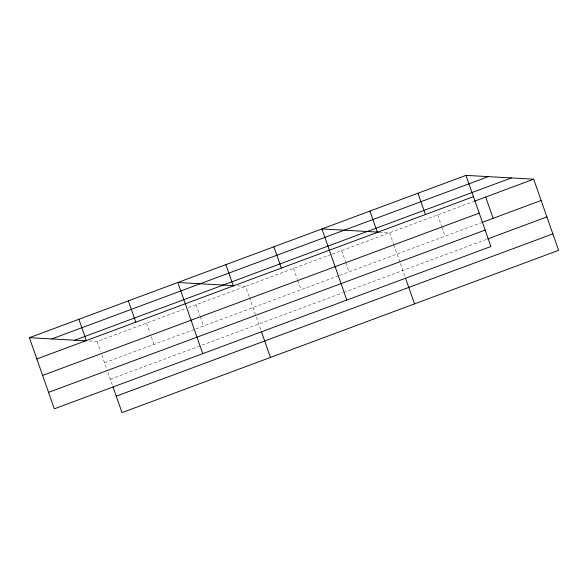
<?xml version="1.0" encoding="UTF-8"?>
<svg xmlns="http://www.w3.org/2000/svg" width="588" height="588" viewBox="0 0 588 588"><rect width="100%" height="100%" fill="white"/><g stroke="black" fill="none" stroke-linecap="round" stroke-linejoin="round"><path stroke-width="0.44" stroke-dasharray="2.94 2.21" d="M89.361 341.047L97.101 341.481L184.97 308.818M188.381 307.553L331.294 254.428M332.154 254.104L473.656 201.508M104.554 362.767L194.981 329.155M195.833 328.839L338.754 275.706M339.607 275.39L481.109 222.786M110.309 379.223L342.797 292.795M343.657 292.479L486.871 239.243M379.304 232.164L389.616 232.745L393.49 243.814M237.802 285.871L245.541 286.305L249.114 296.521M437.641 214.892L441.514 225.961M441.816 226.814L445.094 236.178M393.784 244.667L400.097 262.689M400.406 263.556L405.205 277.264M341.591 250.598L345.465 261.667M345.759 262.52L349.044 271.884M293.566 268.451L297.44 279.521M297.734 280.373L301.019 289.737M249.415 297.374L256.023 316.248M256.324 317.116L260.829 329.971M196.061 304.694L199.935 315.763M200.229 316.616L203.514 325.98M146.581 323.091L150.153 333.308M151.351 336.711L154.034 344.377M97.101 341.481L100.673 351.697M101.871 355.108L106.671 368.83M107.883 372.292L112.69 386"/><path stroke-width="0.88" d="M465.99 175.378L490.899 246.519L54.309 408.814L29.4 337.674L465.99 175.378L533.691 179.186L558.6 250.326L122.01 412.622L112.984 386.845M51.737 338.931L488.334 176.635M74.757 340.224L511.347 177.929M36.853 358.959L473.443 196.664M474.516 201.184L533.691 179.186M42.615 375.409L479.205 213.113M481.969 222.47L541.144 200.471M48.554 392.358L485.144 230.062M487.731 238.919L546.906 216.928M116.248 396.172L552.838 233.877M378.444 232.12L321.915 228.938L346.824 300.071M234.369 285.672L177.841 282.49L202.75 353.631M29.4 337.674L85.929 340.856M485.666 197.039L493.119 218.324M417.965 193.231L425.418 214.517M405.5 278.109L414.525 303.886M369.94 211.085L377.393 232.37M273.89 246.791L281.343 268.077M261.425 331.669L270.451 357.438M225.865 264.644L233.318 285.922M128.36 300.887L135.813 322.173M78.88 319.284L86.333 340.562"/></g></svg>
